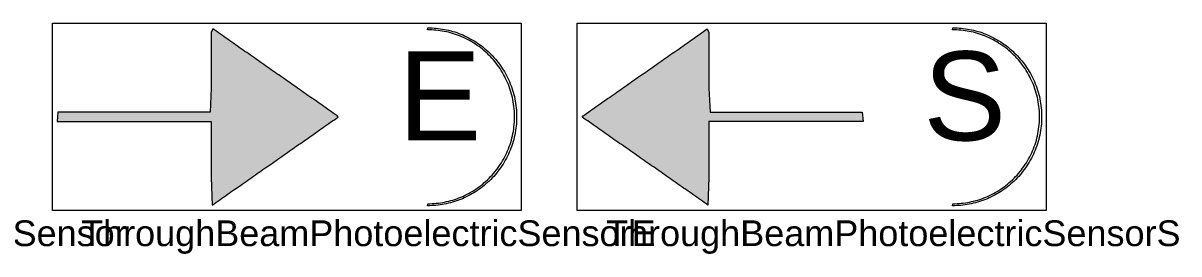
# Model space of a CAD drawing. Extents: x 0 to 1153, y -89 to 903.
# Drawn here: x 659.5 to 1152.7, y 123.4 to 222 of the extents above; entities that cross this region are included whole.
import ezdxf

# ---------------------------------------------------------------- set-up
doc = ezdxf.new("R2010")
doc.units = 0
doc.layers.get('0').update_dxf_attribs({"lineweight": 0})
doc.styles.add('Arial', font='Arial.ttf')
doc.styles.add('ArialMT', font='ArialMT.ttf')

msp = doc.modelspace()

# ---------------------------------------------------------------- hatches: boundary and pattern name
at = {"true_color": 0x000000}
h = msp.add_hatch(color=256, dxfattribs=at)
h.dxf.hatch_style = 1
h.paths.add_polyline_path([(739.81, 180.03), (739.81, 156.11), (740.2, 144.28), (741, 144.84), (741.81, 145.4), (742.61, 145.96), (743.41, 146.52), (744.21, 147.08), (745.01, 147.64), (745.82, 148.21), (746.62, 148.77), (747.42, 149.33), (748.22, 149.89), (749.03, 150.45), (749.83, 151.01), (750.63, 151.57), (751.43, 152.13), (752.23, 152.69), (753.04, 153.26), (753.84, 153.82), (754.64, 154.38), (755.44, 154.94), (756.24, 155.5), (757.05, 156.06), (757.85, 156.62), (758.65, 157.18), (759.45, 157.74), (760.26, 158.31), (761.06, 158.87), (761.86, 159.43), (762.66, 159.99), (763.46, 160.55), (764.27, 161.11), (765.07, 161.67), (765.87, 162.23), (766.67, 162.79), (767.47, 163.36), (768.28, 163.92), (769.08, 164.48), (769.88, 165.04), (770.68, 165.6), (771.49, 166.16), (772.29, 166.72), (773.09, 167.28), (773.89, 167.85), (774.69, 168.41), (775.5, 168.97), (776.3, 169.53), (777.1, 170.09), (777.9, 170.65), (778.7, 171.21), (779.51, 171.77), (780.31, 172.33), (781.11, 172.9), (781.91, 173.46), (782.72, 174.02), (783.52, 174.58), (784.32, 175.14), (785.12, 175.7), (785.92, 176.26), (786.73, 176.82), (787.53, 177.38), (788.33, 177.95), (789.13, 178.51), (789.93, 179.07), (790.74, 179.63), (791.54, 180.19), (792.34, 180.75), (793.14, 181.31), (793.95, 181.87), (793.48, 182.44), (792.68, 183), (791.88, 183.56), (791.08, 184.12), (790.28, 184.68), (789.47, 185.24), (788.67, 185.8), (787.87, 186.36), (787.07, 186.93), (786.27, 187.49), (785.46, 188.05), (784.66, 188.61), (783.86, 189.17), (783.06, 189.73), (782.25, 190.29), (781.45, 190.85), (780.65, 191.42), (779.85, 191.98), (779.05, 192.54), (778.24, 193.1), (777.44, 193.66), (776.64, 194.22), (775.84, 194.78), (775.04, 195.35), (774.23, 195.91), (773.43, 196.47), (772.63, 197.03), (771.83, 197.59), (771.02, 198.15), (770.22, 198.71), (769.42, 199.27), (768.62, 199.84), (767.82, 200.4), (767.01, 200.96), (766.21, 201.52), (765.41, 202.08), (764.61, 202.64), (763.8, 203.2), (763, 203.77), (762.2, 204.33), (761.4, 204.89), (760.6, 205.45), (759.79, 206.01), (758.99, 206.57), (758.19, 207.13), (757.39, 207.69), (756.59, 208.26), (755.78, 208.82), (754.98, 209.38), (754.18, 209.94), (753.38, 210.5), (752.57, 211.06), (751.77, 211.62), (750.97, 212.19), (750.17, 212.75), (749.37, 213.31), (748.56, 213.87), (747.76, 214.43), (746.96, 214.99), (746.16, 215.55), (745.36, 216.11), (744.55, 216.68), (743.75, 217.24), (742.95, 217.8), (742.15, 218.36), (741.34, 218.92), (740.54, 219.48), (739.81, 218.05), (739.81, 194.14), (739.34, 183.97), (738.54, 183.97), (737.74, 183.97), (736.94, 183.97), (736.13, 183.97), (735.33, 183.97), (734.53, 183.97), (733.73, 183.97), (732.93, 183.97), (732.12, 183.97), (731.32, 183.97), (730.52, 183.97), (729.72, 183.97), (728.91, 183.97), (728.11, 183.97), (727.31, 183.97), (726.51, 183.97), (725.7, 183.97), (724.9, 183.97), (724.1, 183.97), (723.3, 183.97), (722.49, 183.97), (721.69, 183.97), (720.89, 183.97), (720.09, 183.97), (719.29, 183.97), (718.48, 183.97), (717.68, 183.97), (716.88, 183.97), (716.08, 183.97), (715.27, 183.97), (714.47, 183.97), (713.67, 183.97), (712.87, 183.97), (712.06, 183.97), (711.26, 183.97), (710.46, 183.97), (709.66, 183.97), (708.85, 183.97), (708.05, 183.97), (707.25, 183.97), (706.45, 183.97), (705.64, 183.97), (704.84, 183.97), (704.04, 183.97), (703.24, 183.97), (702.44, 183.97), (701.63, 183.97), (700.83, 183.97), (700.03, 183.97), (699.23, 183.97), (698.42, 183.97), (697.62, 183.97), (696.82, 183.97), (696.02, 183.97), (695.21, 183.97), (694.41, 183.97), (693.61, 183.97), (692.81, 183.97), (692, 183.97), (691.2, 183.97), (690.4, 183.97), (689.6, 183.97), (688.79, 183.97), (687.99, 183.97), (687.19, 183.97), (686.39, 183.97), (685.59, 183.97), (684.78, 183.97), (683.98, 183.97), (683.18, 183.97), (682.38, 183.97), (681.57, 183.97), (680.77, 183.97), (679.97, 183.97), (679.17, 183.97), (678.36, 183.97), (677.56, 183.97), (676.76, 183.97), (675.96, 183.97), (675.15, 183.97), (674.35, 183.97), (674.01, 180.03), (674.81, 180.03), (675.62, 180.03), (676.42, 180.03), (677.22, 180.03), (678.02, 180.03), (678.83, 180.03), (679.63, 180.03), (680.43, 180.03), (681.23, 180.03), (682.03, 180.03), (682.84, 180.03), (683.64, 180.03), (684.44, 180.03), (685.24, 180.03), (686.05, 180.03), (686.85, 180.03), (687.65, 180.03), (688.45, 180.03), (689.26, 180.03), (690.06, 180.03), (690.86, 180.03), (691.66, 180.03), (692.47, 180.03), (693.27, 180.03), (694.07, 180.03), (694.87, 180.03), (695.67, 180.03), (696.48, 180.03), (697.28, 180.03), (698.08, 180.03), (698.88, 180.03), (699.69, 180.03), (700.49, 180.03), (701.29, 180.03), (702.09, 180.03), (702.9, 180.03), (703.7, 180.03), (704.5, 180.03), (705.3, 180.03), (706.11, 180.03), (706.91, 180.03), (707.71, 180.03), (708.51, 180.03), (709.32, 180.03), (710.12, 180.03), (710.92, 180.03), (711.72, 180.03), (712.52, 180.03), (713.33, 180.03), (714.13, 180.03), (714.93, 180.03), (715.73, 180.03), (716.54, 180.03), (717.34, 180.03), (718.14, 180.03), (718.94, 180.03), (719.75, 180.03), (720.55, 180.03), (721.35, 180.03), (722.15, 180.03), (722.96, 180.03), (723.76, 180.03), (724.56, 180.03), (725.36, 180.03), (726.17, 180.03), (726.97, 180.03), (727.77, 180.03), (728.57, 180.03), (729.37, 180.03), (730.18, 180.03), (730.98, 180.03), (731.78, 180.03), (732.58, 180.03), (733.39, 180.03), (734.19, 180.03), (734.99, 180.03), (735.79, 180.03), (736.6, 180.03), (737.4, 180.03), (738.2, 180.03), (739, 180.03), (739.81, 180.03)])
h = msp.add_hatch(color=256, dxfattribs=at)
h.dxf.hatch_style = 1
h.paths.add_polyline_path([(952.16, 180.03), (952.16, 156.11), (951.76, 144.28), (950.96, 144.84), (950.16, 145.4), (949.36, 145.96), (948.55, 146.52), (947.75, 147.08), (946.95, 147.64), (946.15, 148.21), (945.34, 148.77), (944.54, 149.33), (943.74, 149.89), (942.94, 150.45), (942.14, 151.01), (941.33, 151.57), (940.53, 152.13), (939.73, 152.69), (938.93, 153.26), (938.13, 153.82), (937.32, 154.38), (936.52, 154.94), (935.72, 155.5), (934.92, 156.06), (934.11, 156.62), (933.31, 157.18), (932.51, 157.74), (931.71, 158.31), (930.91, 158.87), (930.1, 159.43), (929.3, 159.99), (928.5, 160.55), (927.7, 161.11), (926.89, 161.67), (926.09, 162.23), (925.29, 162.79), (924.49, 163.36), (923.69, 163.92), (922.88, 164.48), (922.08, 165.04), (921.28, 165.6), (920.48, 166.16), (919.68, 166.72), (918.87, 167.28), (918.07, 167.85), (917.27, 168.41), (916.47, 168.97), (915.66, 169.53), (914.86, 170.09), (914.06, 170.65), (913.26, 171.21), (912.46, 171.77), (911.65, 172.33), (910.85, 172.9), (910.05, 173.46), (909.25, 174.02), (908.45, 174.58), (907.64, 175.14), (906.84, 175.7), (906.04, 176.26), (905.24, 176.82), (904.43, 177.38), (903.63, 177.95), (902.83, 178.51), (902.03, 179.07), (901.23, 179.63), (900.42, 180.19), (899.62, 180.75), (898.82, 181.31), (898.02, 181.87), (898.48, 182.44), (899.28, 183), (900.08, 183.56), (900.88, 184.12), (901.69, 184.68), (902.49, 185.24), (903.29, 185.8), (904.09, 186.36), (904.9, 186.93), (905.7, 187.49), (906.5, 188.05), (907.3, 188.61), (908.1, 189.17), (908.91, 189.73), (909.71, 190.29), (910.51, 190.85), (911.31, 191.42), (912.12, 191.98), (912.92, 192.54), (913.72, 193.1), (914.52, 193.66), (915.32, 194.22), (916.13, 194.78), (916.93, 195.35), (917.73, 195.91), (918.53, 196.47), (919.33, 197.03), (920.14, 197.59), (920.94, 198.15), (921.74, 198.71), (922.54, 199.27), (923.35, 199.84), (924.15, 200.4), (924.95, 200.96), (925.75, 201.52), (926.55, 202.08), (927.36, 202.64), (928.16, 203.2), (928.96, 203.77), (929.76, 204.33), (930.56, 204.89), (931.37, 205.45), (932.17, 206.01), (932.97, 206.57), (933.77, 207.13), (934.58, 207.69), (935.38, 208.26), (936.18, 208.82), (936.98, 209.38), (937.78, 209.94), (938.59, 210.5), (939.39, 211.06), (940.19, 211.62), (940.99, 212.19), (941.79, 212.75), (942.6, 213.31), (943.4, 213.87), (944.2, 214.43), (945, 214.99), (945.81, 215.55), (946.61, 216.11), (947.41, 216.68), (948.21, 217.24), (949.01, 217.8), (949.82, 218.36), (950.62, 218.92), (951.42, 219.48), (952.16, 218.05), (952.16, 194.14), (952.62, 183.97), (953.42, 183.97), (954.22, 183.97), (955.03, 183.97), (955.83, 183.97), (956.63, 183.97), (957.43, 183.97), (958.24, 183.97), (959.04, 183.97), (959.84, 183.97), (960.64, 183.97), (961.44, 183.97), (962.25, 183.97), (963.05, 183.97), (963.85, 183.97), (964.65, 183.97), (965.46, 183.97), (966.26, 183.97), (967.06, 183.97), (967.86, 183.97), (968.67, 183.97), (969.47, 183.97), (970.27, 183.97), (971.07, 183.97), (971.88, 183.97), (972.68, 183.97), (973.48, 183.97), (974.28, 183.97), (975.09, 183.97), (975.89, 183.97), (976.69, 183.97), (977.49, 183.97), (978.29, 183.97), (979.1, 183.97), (979.9, 183.97), (980.7, 183.97), (981.5, 183.97), (982.31, 183.97), (983.11, 183.97), (983.91, 183.97), (984.71, 183.97), (985.52, 183.97), (986.32, 183.97), (987.12, 183.97), (987.92, 183.97), (988.73, 183.97), (989.53, 183.97), (990.33, 183.97), (991.13, 183.97), (991.94, 183.97), (992.74, 183.97), (993.54, 183.97), (994.34, 183.97), (995.14, 183.97), (995.95, 183.97), (996.75, 183.97), (997.55, 183.97), (998.35, 183.97), (999.16, 183.97), (999.96, 183.97), (1000.76, 183.97), (1001.56, 183.97), (1002.37, 183.97), (1003.17, 183.97), (1003.97, 183.97), (1004.77, 183.97), (1005.58, 183.97), (1006.38, 183.97), (1007.18, 183.97), (1007.98, 183.97), (1008.78, 183.97), (1009.59, 183.97), (1010.39, 183.97), (1011.19, 183.97), (1011.99, 183.97), (1012.8, 183.97), (1013.6, 183.97), (1014.4, 183.97), (1015.2, 183.97), (1016.01, 183.97), (1016.81, 183.97), (1017.61, 183.97), (1017.95, 180.03), (1017.15, 180.03), (1016.35, 180.03), (1015.55, 180.03), (1014.74, 180.03), (1013.94, 180.03), (1013.14, 180.03), (1012.34, 180.03), (1011.53, 180.03), (1010.73, 180.03), (1009.93, 180.03), (1009.13, 180.03), (1008.32, 180.03), (1007.52, 180.03), (1006.72, 180.03), (1005.92, 180.03), (1005.11, 180.03), (1004.31, 180.03), (1003.51, 180.03), (1002.71, 180.03), (1001.9, 180.03), (1001.1, 180.03), (1000.3, 180.03), (999.5, 180.03), (998.7, 180.03), (997.89, 180.03), (997.09, 180.03), (996.29, 180.03), (995.49, 180.03), (994.68, 180.03), (993.88, 180.03), (993.08, 180.03), (992.28, 180.03), (991.47, 180.03), (990.67, 180.03), (989.87, 180.03), (989.07, 180.03), (988.26, 180.03), (987.46, 180.03), (986.66, 180.03), (985.86, 180.03), (985.05, 180.03), (984.25, 180.03), (983.45, 180.03), (982.65, 180.03), (981.85, 180.03), (981.04, 180.03), (980.24, 180.03), (979.44, 180.03), (978.64, 180.03), (977.83, 180.03), (977.03, 180.03), (976.23, 180.03), (975.43, 180.03), (974.62, 180.03), (973.82, 180.03), (973.02, 180.03), (972.22, 180.03), (971.41, 180.03), (970.61, 180.03), (969.81, 180.03), (969.01, 180.03), (968.2, 180.03), (967.4, 180.03), (966.6, 180.03), (965.8, 180.03), (965, 180.03), (964.19, 180.03), (963.39, 180.03), (962.59, 180.03), (961.79, 180.03), (960.98, 180.03), (960.18, 180.03), (959.38, 180.03), (958.58, 180.03), (957.77, 180.03), (956.97, 180.03), (956.17, 180.03), (955.37, 180.03), (954.56, 180.03), (953.76, 180.03), (952.96, 180.03), (952.16, 180.03)])

# ---------------------------------------------------------------- linework, layer by layer
at = {"true_color": 0xcccccc}
for points in [[(672, 222), (872, 222), (872, 142), (672, 142), (672, 222)], [(896, 222), (1096, 222), (1096, 142), (896, 142), (896, 222)]]:
    msp.add_lwpolyline(points, dxfattribs=at)
at = {"true_color": 0x000000}
for points in [[(739.81, 180.03), (739.81, 156.11), (740.2, 144.28), (741, 144.84), (741.81, 145.4), (742.61, 145.96), (743.41, 146.52), (744.21, 147.08), (745.01, 147.64), (745.82, 148.21), (746.62, 148.77), (747.42, 149.33), (748.22, 149.89), (749.03, 150.45), (749.83, 151.01), (750.63, 151.57), (751.43, 152.13), (752.23, 152.69), (753.04, 153.26), (753.84, 153.82), (754.64, 154.38), (755.44, 154.94), (756.24, 155.5), (757.05, 156.06), (757.85, 156.62), (758.65, 157.18), (759.45, 157.74), (760.26, 158.31), (761.06, 158.87), (761.86, 159.43), (762.66, 159.99), (763.46, 160.55), (764.27, 161.11), (765.07, 161.67), (765.87, 162.23), (766.67, 162.79), (767.47, 163.36), (768.28, 163.92), (769.08, 164.48), (769.88, 165.04), (770.68, 165.6), (771.49, 166.16), (772.29, 166.72), (773.09, 167.28), (773.89, 167.85), (774.69, 168.41), (775.5, 168.97), (776.3, 169.53), (777.1, 170.09), (777.9, 170.65), (778.7, 171.21), (779.51, 171.77), (780.31, 172.33), (781.11, 172.9), (781.91, 173.46), (782.72, 174.02), (783.52, 174.58), (784.32, 175.14), (785.12, 175.7), (785.92, 176.26), (786.73, 176.82), (787.53, 177.38), (788.33, 177.95), (789.13, 178.51), (789.93, 179.07), (790.74, 179.63), (791.54, 180.19), (792.34, 180.75), (793.14, 181.31), (793.95, 181.87), (793.48, 182.44), (792.68, 183), (791.88, 183.56), (791.08, 184.12), (790.28, 184.68), (789.47, 185.24), (788.67, 185.8), (787.87, 186.36), (787.07, 186.93), (786.27, 187.49), (785.46, 188.05), (784.66, 188.61), (783.86, 189.17), (783.06, 189.73), (782.25, 190.29), (781.45, 190.85), (780.65, 191.42), (779.85, 191.98), (779.05, 192.54), (778.24, 193.1), (777.44, 193.66), (776.64, 194.22), (775.84, 194.78), (775.04, 195.35), (774.23, 195.91), (773.43, 196.47), (772.63, 197.03), (771.83, 197.59), (771.02, 198.15), (770.22, 198.71), (769.42, 199.27), (768.62, 199.84), (767.82, 200.4), (767.01, 200.96), (766.21, 201.52), (765.41, 202.08), (764.61, 202.64), (763.8, 203.2), (763, 203.77), (762.2, 204.33), (761.4, 204.89), (760.6, 205.45), (759.79, 206.01), (758.99, 206.57), (758.19, 207.13), (757.39, 207.69), (756.59, 208.26), (755.78, 208.82), (754.98, 209.38), (754.18, 209.94), (753.38, 210.5), (752.57, 211.06), (751.77, 211.62), (750.97, 212.19), (750.17, 212.75), (749.37, 213.31), (748.56, 213.87), (747.76, 214.43), (746.96, 214.99), (746.16, 215.55), (745.36, 216.11), (744.55, 216.68), (743.75, 217.24), (742.95, 217.8), (742.15, 218.36), (741.34, 218.92), (740.54, 219.48), (739.81, 218.05), (739.81, 194.14), (739.34, 183.97), (738.54, 183.97), (737.74, 183.97), (736.94, 183.97), (736.13, 183.97), (735.33, 183.97), (734.53, 183.97), (733.73, 183.97), (732.93, 183.97), (732.12, 183.97), (731.32, 183.97), (730.52, 183.97), (729.72, 183.97), (728.91, 183.97), (728.11, 183.97), (727.31, 183.97), (726.51, 183.97), (725.7, 183.97), (724.9, 183.97), (724.1, 183.97), (723.3, 183.97), (722.49, 183.97), (721.69, 183.97), (720.89, 183.97), (720.09, 183.97), (719.29, 183.97), (718.48, 183.97), (717.68, 183.97), (716.88, 183.97), (716.08, 183.97), (715.27, 183.97), (714.47, 183.97), (713.67, 183.97), (712.87, 183.97), (712.06, 183.97), (711.26, 183.97), (710.46, 183.97), (709.66, 183.97), (708.85, 183.97), (708.05, 183.97), (707.25, 183.97), (706.45, 183.97), (705.64, 183.97), (704.84, 183.97), (704.04, 183.97), (703.24, 183.97), (702.44, 183.97), (701.63, 183.97), (700.83, 183.97), (700.03, 183.97), (699.23, 183.97), (698.42, 183.97), (697.62, 183.97), (696.82, 183.97), (696.02, 183.97), (695.21, 183.97), (694.41, 183.97), (693.61, 183.97), (692.81, 183.97), (692, 183.97), (691.2, 183.97), (690.4, 183.97), (689.6, 183.97), (688.79, 183.97), (687.99, 183.97), (687.19, 183.97), (686.39, 183.97), (685.59, 183.97), (684.78, 183.97), (683.98, 183.97), (683.18, 183.97), (682.38, 183.97), (681.57, 183.97), (680.77, 183.97), (679.97, 183.97), (679.17, 183.97), (678.36, 183.97), (677.56, 183.97), (676.76, 183.97), (675.96, 183.97), (675.15, 183.97), (674.35, 183.97), (674.01, 180.03), (674.81, 180.03), (675.62, 180.03), (676.42, 180.03), (677.22, 180.03), (678.02, 180.03), (678.83, 180.03), (679.63, 180.03), (680.43, 180.03), (681.23, 180.03), (682.03, 180.03), (682.84, 180.03), (683.64, 180.03), (684.44, 180.03), (685.24, 180.03), (686.05, 180.03), (686.85, 180.03), (687.65, 180.03), (688.45, 180.03), (689.26, 180.03), (690.06, 180.03), (690.86, 180.03), (691.66, 180.03), (692.47, 180.03), (693.27, 180.03), (694.07, 180.03), (694.87, 180.03), (695.67, 180.03), (696.48, 180.03), (697.28, 180.03), (698.08, 180.03), (698.88, 180.03), (699.69, 180.03), (700.49, 180.03), (701.29, 180.03), (702.09, 180.03), (702.9, 180.03), (703.7, 180.03), (704.5, 180.03), (705.3, 180.03), (706.11, 180.03), (706.91, 180.03), (707.71, 180.03), (708.51, 180.03), (709.32, 180.03), (710.12, 180.03), (710.92, 180.03), (711.72, 180.03), (712.52, 180.03), (713.33, 180.03), (714.13, 180.03), (714.93, 180.03), (715.73, 180.03), (716.54, 180.03), (717.34, 180.03), (718.14, 180.03), (718.94, 180.03), (719.75, 180.03), (720.55, 180.03), (721.35, 180.03), (722.15, 180.03), (722.96, 180.03), (723.76, 180.03), (724.56, 180.03), (725.36, 180.03), (726.17, 180.03), (726.97, 180.03), (727.77, 180.03), (728.57, 180.03), (729.37, 180.03), (730.18, 180.03), (730.98, 180.03), (731.78, 180.03), (732.58, 180.03), (733.39, 180.03), (734.19, 180.03), (734.99, 180.03), (735.79, 180.03), (736.6, 180.03), (737.4, 180.03), (738.2, 180.03), (739, 180.03), (739.81, 180.03), (739.81, 180.03)], [(832.12, 219.14), (832.22, 220), (833.12, 219.99), (834.01, 219.95), (834.9, 219.9), (835.79, 219.82), (836.69, 219.73), (837.57, 219.61), (838.46, 219.47), (839.34, 219.31), (840.22, 219.13), (841.1, 218.93), (841.97, 218.71), (842.83, 218.47), (843.69, 218.2), (844.55, 217.92), (845.4, 217.61), (846.24, 217.28), (847.08, 216.94), (847.9, 216.57), (848.73, 216.18), (849.54, 215.77), (850.34, 215.35), (851.14, 214.9), (851.92, 214.43), (852.69, 213.94), (853.46, 213.44), (854.21, 212.91), (854.95, 212.37), (855.68, 211.8), (856.4, 211.22), (857.1, 210.62), (857.79, 210), (858.47, 209.37), (859.13, 208.71), (859.78, 208.04), (860.41, 207.35), (861.03, 206.65), (861.63, 205.93), (862.22, 205.19), (862.78, 204.43), (863.33, 203.67), (863.86, 202.88), (864.37, 202.08), (864.87, 201.27), (865.34, 200.45), (865.79, 199.61), (866.23, 198.75), (866.64, 197.89), (867.03, 197.02), (867.4, 196.13), (867.75, 195.23), (868.07, 194.32), (868.37, 193.41), (868.65, 192.48), (868.91, 191.55), (869.14, 190.61), (869.34, 189.66), (869.53, 188.71), (869.68, 187.75), (869.82, 186.79), (869.93, 185.82), (870.01, 184.85), (870.07, 183.88), (870.11, 182.91), (870.12, 181.93), (870.1, 180.96), (870.06, 179.99), (870, 179.02), (869.91, 178.05), (869.8, 177.08), (869.66, 176.12), (869.5, 175.16), (869.32, 174.21), (869.11, 173.26), (868.87, 172.32), (868.61, 171.39), (868.33, 170.47), (868.03, 169.55), (867.7, 168.64), (867.35, 167.75), (866.98, 166.86), (866.58, 165.99), (866.17, 165.13), (865.73, 164.28), (865.28, 163.44), (864.8, 162.61), (864.3, 161.8), (863.79, 161.01), (863.26, 160.23), (862.71, 159.46), (862.14, 158.71), (861.55, 157.97), (860.95, 157.25), (860.33, 156.55), (859.69, 155.87), (859.04, 155.2), (858.38, 154.55), (857.7, 153.91), (857.01, 153.29), (856.3, 152.7), (855.58, 152.12), (854.85, 151.56), (854.11, 151.01), (853.35, 150.49), (852.59, 149.99), (851.81, 149.5), (851.03, 149.04), (850.23, 148.59), (849.43, 148.17), (848.61, 147.76), (847.79, 147.38), (846.96, 147.01), (846.12, 146.67), (845.28, 146.35), (844.43, 146.04), (843.57, 145.76), (842.71, 145.5), (841.85, 145.26), (840.97, 145.04), (840.1, 144.84), (839.22, 144.66), (838.34, 144.51), (837.45, 144.37), (836.56, 144.26), (835.67, 144.16), (834.78, 144.09), (833.89, 144.04), (832.99, 144.01), (832.12, 144.02), (832.24, 144.86), (833.13, 144.87), (834.03, 144.91), (834.92, 144.96), (835.81, 145.04), (836.7, 145.14), (837.59, 145.26), (838.48, 145.4), (839.36, 145.57), (840.24, 145.75), (841.11, 145.96), (841.98, 146.19), (842.84, 146.44), (843.7, 146.71), (844.56, 147), (845.4, 147.32), (846.24, 147.65), (847.08, 148.01), (847.9, 148.38), (848.72, 148.78), (849.53, 149.2), (850.32, 149.64), (851.11, 150.1), (851.89, 150.57), (852.66, 151.07), (853.42, 151.59), (854.16, 152.13), (854.9, 152.69), (855.62, 153.26), (856.32, 153.86), (857.02, 154.47), (857.7, 155.11), (858.36, 155.76), (859.01, 156.42), (859.65, 157.11), (860.27, 157.81), (860.87, 158.53), (861.46, 159.27), (862.02, 160.02), (862.57, 160.79), (863.11, 161.57), (863.62, 162.37), (864.11, 163.18), (864.58, 164.01), (865.03, 164.85), (865.47, 165.7), (865.88, 166.57), (866.26, 167.45), (866.63, 168.34), (866.97, 169.24), (867.29, 170.14), (867.59, 171.06), (867.86, 171.99), (868.11, 172.93), (868.33, 173.87), (868.53, 174.82), (868.7, 175.77), (868.85, 176.73), (868.98, 177.7), (869.08, 178.66), (869.15, 179.63), (869.2, 180.61), (869.22, 181.58), (869.22, 182.55), (869.19, 183.53), (869.14, 184.5), (869.06, 185.47), (868.96, 186.44), (868.83, 187.4), (868.68, 188.36), (868.5, 189.31), (868.3, 190.26), (868.07, 191.2), (867.82, 192.14), (867.55, 193.06), (867.25, 193.98), (866.92, 194.89), (866.58, 195.79), (866.21, 196.67), (865.82, 197.55), (865.41, 198.41), (864.97, 199.27), (864.52, 200.1), (864.04, 200.93), (863.55, 201.74), (863.03, 202.54), (862.5, 203.32), (861.95, 204.08), (861.38, 204.83), (860.79, 205.57), (860.18, 206.28), (859.56, 206.99), (858.93, 207.67), (858.27, 208.33), (857.61, 208.98), (856.92, 209.61), (856.23, 210.22), (855.52, 210.82), (854.8, 211.39), (854.06, 211.95), (853.31, 212.48), (852.55, 213), (851.78, 213.49), (851, 213.97), (850.21, 214.43), (849.41, 214.86), (848.61, 215.28), (847.79, 215.67), (846.96, 216.04), (846.13, 216.4), (845.29, 216.73), (844.44, 217.04), (843.59, 217.33), (842.73, 217.6), (841.86, 217.84), (840.99, 218.07), (840.11, 218.27), (839.24, 218.46), (838.35, 218.62), (837.47, 218.76), (836.58, 218.87), (835.69, 218.97), (834.8, 219.04), (833.91, 219.1), (833.01, 219.13), (832.12, 219.14), (832.12, 219.14)], [(952.16, 180.03), (952.16, 156.11), (951.76, 144.28), (950.96, 144.84), (950.16, 145.4), (949.36, 145.96), (948.55, 146.52), (947.75, 147.08), (946.95, 147.64), (946.15, 148.21), (945.34, 148.77), (944.54, 149.33), (943.74, 149.89), (942.94, 150.45), (942.14, 151.01), (941.33, 151.57), (940.53, 152.13), (939.73, 152.69), (938.93, 153.26), (938.13, 153.82), (937.32, 154.38), (936.52, 154.94), (935.72, 155.5), (934.92, 156.06), (934.11, 156.62), (933.31, 157.18), (932.51, 157.74), (931.71, 158.31), (930.91, 158.87), (930.1, 159.43), (929.3, 159.99), (928.5, 160.55), (927.7, 161.11), (926.89, 161.67), (926.09, 162.23), (925.29, 162.79), (924.49, 163.36), (923.69, 163.92), (922.88, 164.48), (922.08, 165.04), (921.28, 165.6), (920.48, 166.16), (919.68, 166.72), (918.87, 167.28), (918.07, 167.85), (917.27, 168.41), (916.47, 168.97), (915.66, 169.53), (914.86, 170.09), (914.06, 170.65), (913.26, 171.21), (912.46, 171.77), (911.65, 172.33), (910.85, 172.9), (910.05, 173.46), (909.25, 174.02), (908.45, 174.58), (907.64, 175.14), (906.84, 175.7), (906.04, 176.26), (905.24, 176.82), (904.43, 177.38), (903.63, 177.95), (902.83, 178.51), (902.03, 179.07), (901.23, 179.63), (900.42, 180.19), (899.62, 180.75), (898.82, 181.31), (898.02, 181.87), (898.48, 182.44), (899.28, 183), (900.08, 183.56), (900.88, 184.12), (901.69, 184.68), (902.49, 185.24), (903.29, 185.8), (904.09, 186.36), (904.9, 186.93), (905.7, 187.49), (906.5, 188.05), (907.3, 188.61), (908.1, 189.17), (908.91, 189.73), (909.71, 190.29), (910.51, 190.85), (911.31, 191.42), (912.12, 191.98), (912.92, 192.54), (913.72, 193.1), (914.52, 193.66), (915.32, 194.22), (916.13, 194.78), (916.93, 195.35), (917.73, 195.91), (918.53, 196.47), (919.33, 197.03), (920.14, 197.59), (920.94, 198.15), (921.74, 198.71), (922.54, 199.27), (923.35, 199.84), (924.15, 200.4), (924.95, 200.96), (925.75, 201.52), (926.55, 202.08), (927.36, 202.64), (928.16, 203.2), (928.96, 203.77), (929.76, 204.33), (930.56, 204.89), (931.37, 205.45), (932.17, 206.01), (932.97, 206.57), (933.77, 207.13), (934.58, 207.69), (935.38, 208.26), (936.18, 208.82), (936.98, 209.38), (937.78, 209.94), (938.59, 210.5), (939.39, 211.06), (940.19, 211.62), (940.99, 212.19), (941.79, 212.75), (942.6, 213.31), (943.4, 213.87), (944.2, 214.43), (945, 214.99), (945.81, 215.55), (946.61, 216.11), (947.41, 216.68), (948.21, 217.24), (949.01, 217.8), (949.82, 218.36), (950.62, 218.92), (951.42, 219.48), (952.16, 218.05), (952.16, 194.14), (952.62, 183.97), (953.42, 183.97), (954.22, 183.97), (955.03, 183.97), (955.83, 183.97), (956.63, 183.97), (957.43, 183.97), (958.24, 183.97), (959.04, 183.97), (959.84, 183.97), (960.64, 183.97), (961.44, 183.97), (962.25, 183.97), (963.05, 183.97), (963.85, 183.97), (964.65, 183.97), (965.46, 183.97), (966.26, 183.97), (967.06, 183.97), (967.86, 183.97), (968.67, 183.97), (969.47, 183.97), (970.27, 183.97), (971.07, 183.97), (971.88, 183.97), (972.68, 183.97), (973.48, 183.97), (974.28, 183.97), (975.09, 183.97), (975.89, 183.97), (976.69, 183.97), (977.49, 183.97), (978.29, 183.97), (979.1, 183.97), (979.9, 183.97), (980.7, 183.97), (981.5, 183.97), (982.31, 183.97), (983.11, 183.97), (983.91, 183.97), (984.71, 183.97), (985.52, 183.97), (986.32, 183.97), (987.12, 183.97), (987.92, 183.97), (988.73, 183.97), (989.53, 183.97), (990.33, 183.97), (991.13, 183.97), (991.94, 183.97), (992.74, 183.97), (993.54, 183.97), (994.34, 183.97), (995.14, 183.97), (995.95, 183.97), (996.75, 183.97), (997.55, 183.97), (998.35, 183.97), (999.16, 183.97), (999.96, 183.97), (1000.76, 183.97), (1001.56, 183.97), (1002.37, 183.97), (1003.17, 183.97), (1003.97, 183.97), (1004.77, 183.97), (1005.58, 183.97), (1006.38, 183.97), (1007.18, 183.97), (1007.98, 183.97), (1008.78, 183.97), (1009.59, 183.97), (1010.39, 183.97), (1011.19, 183.97), (1011.99, 183.97), (1012.8, 183.97), (1013.6, 183.97), (1014.4, 183.97), (1015.2, 183.97), (1016.01, 183.97), (1016.81, 183.97), (1017.61, 183.97), (1017.95, 180.03), (1017.15, 180.03), (1016.35, 180.03), (1015.55, 180.03), (1014.74, 180.03), (1013.94, 180.03), (1013.14, 180.03), (1012.34, 180.03), (1011.53, 180.03), (1010.73, 180.03), (1009.93, 180.03), (1009.13, 180.03), (1008.32, 180.03), (1007.52, 180.03), (1006.72, 180.03), (1005.92, 180.03), (1005.11, 180.03), (1004.31, 180.03), (1003.51, 180.03), (1002.71, 180.03), (1001.9, 180.03), (1001.1, 180.03), (1000.3, 180.03), (999.5, 180.03), (998.7, 180.03), (997.89, 180.03), (997.09, 180.03), (996.29, 180.03), (995.49, 180.03), (994.68, 180.03), (993.88, 180.03), (993.08, 180.03), (992.28, 180.03), (991.47, 180.03), (990.67, 180.03), (989.87, 180.03), (989.07, 180.03), (988.26, 180.03), (987.46, 180.03), (986.66, 180.03), (985.86, 180.03), (985.05, 180.03), (984.25, 180.03), (983.45, 180.03), (982.65, 180.03), (981.85, 180.03), (981.04, 180.03), (980.24, 180.03), (979.44, 180.03), (978.64, 180.03), (977.83, 180.03), (977.03, 180.03), (976.23, 180.03), (975.43, 180.03), (974.62, 180.03), (973.82, 180.03), (973.02, 180.03), (972.22, 180.03), (971.41, 180.03), (970.61, 180.03), (969.81, 180.03), (969.01, 180.03), (968.2, 180.03), (967.4, 180.03), (966.6, 180.03), (965.8, 180.03), (965, 180.03), (964.19, 180.03), (963.39, 180.03), (962.59, 180.03), (961.79, 180.03), (960.98, 180.03), (960.18, 180.03), (959.38, 180.03), (958.58, 180.03), (957.77, 180.03), (956.97, 180.03), (956.17, 180.03), (955.37, 180.03), (954.56, 180.03), (953.76, 180.03), (952.96, 180.03), (952.16, 180.03), (952.16, 180.03)], [(1056.12, 219.14), (1056.22, 220), (1057.12, 219.99), (1058.01, 219.95), (1058.9, 219.9), (1059.79, 219.82), (1060.69, 219.73), (1061.57, 219.61), (1062.46, 219.47), (1063.34, 219.31), (1064.22, 219.13), (1065.1, 218.93), (1065.97, 218.71), (1066.83, 218.47), (1067.69, 218.2), (1068.55, 217.92), (1069.4, 217.61), (1070.24, 217.28), (1071.08, 216.94), (1071.9, 216.57), (1072.73, 216.18), (1073.54, 215.77), (1074.34, 215.35), (1075.14, 214.9), (1075.92, 214.43), (1076.69, 213.94), (1077.46, 213.44), (1078.21, 212.91), (1078.95, 212.37), (1079.68, 211.8), (1080.4, 211.22), (1081.1, 210.62), (1081.79, 210), (1082.47, 209.37), (1083.13, 208.71), (1083.78, 208.04), (1084.41, 207.35), (1085.03, 206.65), (1085.63, 205.93), (1086.22, 205.19), (1086.78, 204.43), (1087.33, 203.67), (1087.86, 202.88), (1088.37, 202.08), (1088.87, 201.27), (1089.34, 200.45), (1089.79, 199.61), (1090.23, 198.75), (1090.64, 197.89), (1091.03, 197.02), (1091.4, 196.13), (1091.75, 195.23), (1092.07, 194.32), (1092.37, 193.41), (1092.65, 192.48), (1092.91, 191.55), (1093.14, 190.61), (1093.34, 189.66), (1093.53, 188.71), (1093.68, 187.75), (1093.82, 186.79), (1093.93, 185.82), (1094.01, 184.85), (1094.07, 183.88), (1094.11, 182.91), (1094.12, 181.93), (1094.1, 180.96), (1094.06, 179.99), (1094, 179.02), (1093.91, 178.05), (1093.8, 177.08), (1093.66, 176.12), (1093.5, 175.16), (1093.32, 174.21), (1093.11, 173.26), (1092.87, 172.32), (1092.61, 171.39), (1092.33, 170.47), (1092.03, 169.55), (1091.7, 168.64), (1091.35, 167.75), (1090.98, 166.86), (1090.58, 165.99), (1090.17, 165.13), (1089.73, 164.28), (1089.28, 163.44), (1088.8, 162.61), (1088.3, 161.8), (1087.79, 161.01), (1087.26, 160.23), (1086.71, 159.46), (1086.14, 158.71), (1085.55, 157.97), (1084.95, 157.25), (1084.33, 156.55), (1083.69, 155.87), (1083.04, 155.2), (1082.38, 154.55), (1081.7, 153.91), (1081.01, 153.29), (1080.3, 152.7), (1079.58, 152.12), (1078.85, 151.56), (1078.11, 151.01), (1077.35, 150.49), (1076.59, 149.99), (1075.81, 149.5), (1075.03, 149.04), (1074.23, 148.59), (1073.43, 148.17), (1072.61, 147.76), (1071.79, 147.38), (1070.96, 147.01), (1070.12, 146.67), (1069.28, 146.35), (1068.43, 146.04), (1067.57, 145.76), (1066.71, 145.5), (1065.85, 145.26), (1064.97, 145.04), (1064.1, 144.84), (1063.22, 144.66), (1062.34, 144.51), (1061.45, 144.37), (1060.56, 144.26), (1059.67, 144.16), (1058.78, 144.09), (1057.89, 144.04), (1056.99, 144.01), (1056.12, 144.02), (1056.24, 144.86), (1057.13, 144.87), (1058.03, 144.91), (1058.92, 144.96), (1059.81, 145.04), (1060.7, 145.14), (1061.59, 145.26), (1062.48, 145.4), (1063.36, 145.57), (1064.24, 145.75), (1065.11, 145.96), (1065.98, 146.19), (1066.84, 146.44), (1067.7, 146.71), (1068.56, 147), (1069.4, 147.32), (1070.24, 147.65), (1071.08, 148.01), (1071.9, 148.38), (1072.72, 148.78), (1073.53, 149.2), (1074.32, 149.64), (1075.11, 150.1), (1075.89, 150.57), (1076.66, 151.07), (1077.42, 151.59), (1078.16, 152.13), (1078.9, 152.69), (1079.62, 153.26), (1080.32, 153.86), (1081.02, 154.47), (1081.7, 155.11), (1082.36, 155.76), (1083.01, 156.42), (1083.65, 157.11), (1084.27, 157.81), (1084.87, 158.53), (1085.46, 159.27), (1086.02, 160.02), (1086.57, 160.79), (1087.11, 161.57), (1087.62, 162.37), (1088.11, 163.18), (1088.58, 164.01), (1089.03, 164.85), (1089.47, 165.7), (1089.88, 166.57), (1090.26, 167.45), (1090.63, 168.34), (1090.97, 169.24), (1091.29, 170.14), (1091.59, 171.06), (1091.86, 171.99), (1092.11, 172.93), (1092.33, 173.87), (1092.53, 174.82), (1092.7, 175.77), (1092.85, 176.73), (1092.98, 177.7), (1093.08, 178.66), (1093.15, 179.63), (1093.2, 180.61), (1093.22, 181.58), (1093.22, 182.55), (1093.19, 183.53), (1093.14, 184.5), (1093.06, 185.47), (1092.96, 186.44), (1092.83, 187.4), (1092.68, 188.36), (1092.5, 189.31), (1092.3, 190.26), (1092.07, 191.2), (1091.82, 192.14), (1091.55, 193.06), (1091.25, 193.98), (1090.92, 194.89), (1090.58, 195.79), (1090.21, 196.67), (1089.82, 197.55), (1089.41, 198.41), (1088.97, 199.27), (1088.52, 200.1), (1088.04, 200.93), (1087.55, 201.74), (1087.03, 202.54), (1086.5, 203.32), (1085.95, 204.08), (1085.38, 204.83), (1084.79, 205.57), (1084.18, 206.28), (1083.56, 206.99), (1082.93, 207.67), (1082.27, 208.33), (1081.61, 208.98), (1080.92, 209.61), (1080.23, 210.22), (1079.52, 210.82), (1078.8, 211.39), (1078.06, 211.95), (1077.31, 212.48), (1076.55, 213), (1075.78, 213.49), (1075, 213.97), (1074.21, 214.43), (1073.41, 214.86), (1072.61, 215.28), (1071.79, 215.67), (1070.96, 216.04), (1070.13, 216.4), (1069.29, 216.73), (1068.44, 217.04), (1067.59, 217.33), (1066.73, 217.6), (1065.86, 217.84), (1064.99, 218.07), (1064.11, 218.27), (1063.24, 218.46), (1062.35, 218.62), (1061.47, 218.76), (1060.58, 218.87), (1059.69, 218.97), (1058.8, 219.04), (1057.91, 219.1), (1057.01, 219.13), (1056.12, 219.14), (1056.12, 219.14)]]:
    msp.add_lwpolyline(points, dxfattribs=at)

# ---------------------------------------------------------------- texts
at = {"true_color": 0x000000, "style": 'ArialMT'}
for s, p in [('E', (819.59, 171.91)), ('S', (1043.59, 171.91))]:
    msp.add_text(s, height=37.99, dxfattribs=at).set_placement(p)
at = {"true_color": 0x888888, "style": 'Arial'}
for s, p in [('PhotoelectricRetroReflectiveSensor', (461.18, 126.75)), ('ThroughBeamPhotoelectricSensorE', (684.27, 126.75)), ('ThroughBeamPhotoelectricSensorS', (908.27, 126.75))]:
    msp.add_text(s, height=11, dxfattribs=at).set_placement(p)

doc.saveas('drawing.dxf')
